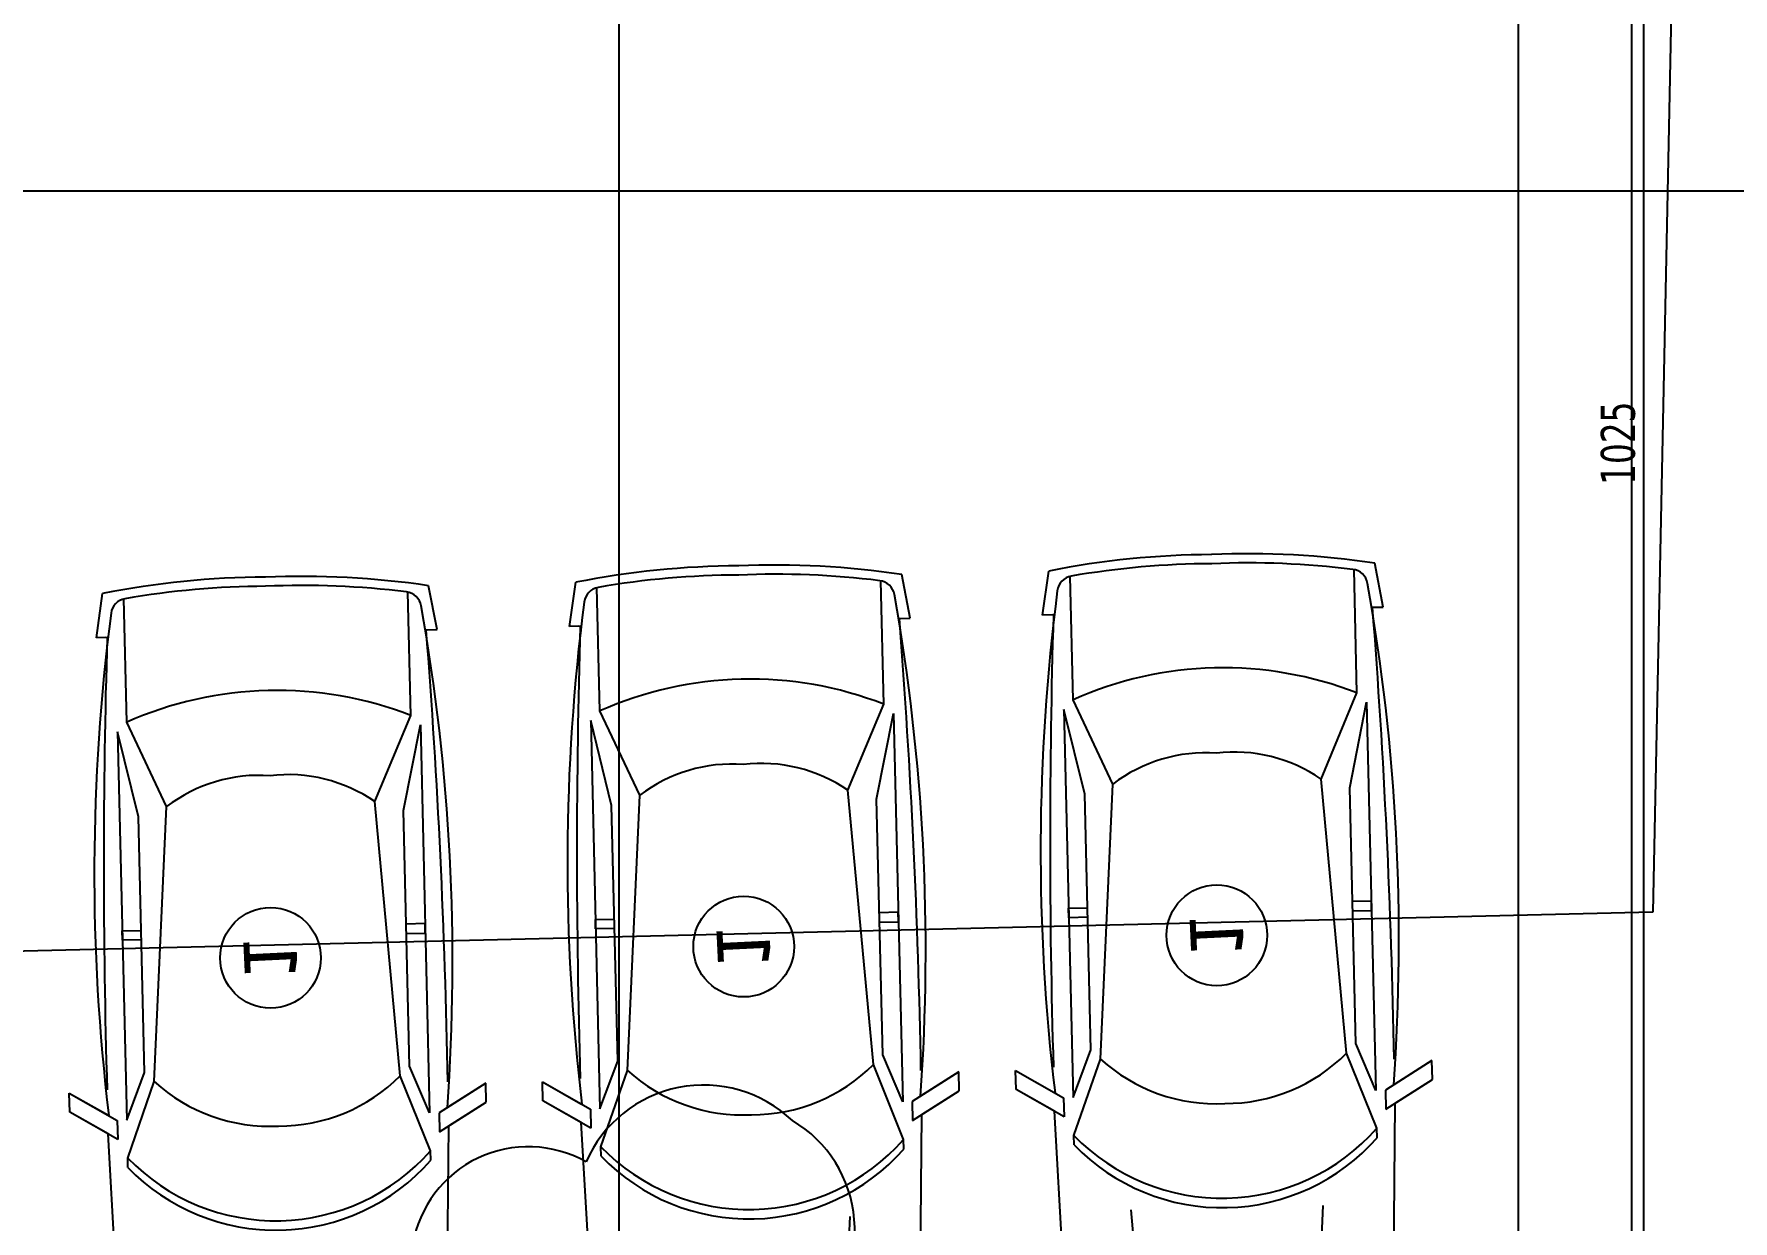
# Model space of a CAD drawing. Header units: millimetres. Extents: x 43168.9 to 43194.6, y -25545.1 to -25543.4.
# Drawn here: x 43170.8491 to 43171.0286, y -25544.7426 to -25544.6173 of the extents above; entities that cross this region are included whole.
import ezdxf
from ezdxf.enums import TextEntityAlignment as Align

# ---------------------------------------------------------------- set-up
doc = ezdxf.new("R2010")
doc.units = ezdxf.units.MM
doc.header["$LTSCALE"] = 200
doc.linetypes.add('DASHDOT', pattern=[1, 0.5, -0.25, 0, -0.25])
doc.linetypes.add('DASHDOT2', pattern=[0.5, 0.25, -0.125, 0, -0.125])
for name, color, linetype in [('aks_sgh', 5, 'DASHDOT2'), ('olcuic_sgh', 183, 'Continuous'), ('yapi-yaklasma_sgh', 41, 'DASHDOT')]:
    doc.layers.add(name, color=color, linetype=linetype)
doc.styles.add('dim', font='VERDANA.TTF', dxfattribs={"width": 0.7})
doc.styles.add('text1', font='VERDANA.TTF')

msp = doc.modelspace()

# ---------------------------------------------------------------- linework, layer by layer
at = {"color": 0}
for p, q in [((43170.95565370414, -25544.67867522552), (43170.95631673239, -25544.67401549429)), ((43170.98885916922, -25544.68688720746), (43170.98854910805, -25544.67386653772)), ((43170.99164410984, -25544.67781818608), (43170.99076003455, -25544.67319529602)), ((43170.89167245073, -25544.68019881096), (43170.89078837544, -25544.6755759209)), ((43170.90566787458, -25544.67986553796), (43170.90633090284, -25544.67520580674)), ((43170.90888133492, -25544.68879171943), (43170.90857127374, -25544.6757710497)), ((43170.93887333967, -25544.6880775199), (43170.93856327849, -25544.67505685016)), ((43170.94165828028, -25544.67900849852), (43170.94077420499, -25544.67438560846)), ((43170.95886716448, -25544.68760140699), (43170.9585571033, -25544.67458073726)), ((43170.85568204503, -25544.68105585041), (43170.85634507328, -25544.67639611918)), ((43170.85889550537, -25544.68998203188), (43170.85858544419, -25544.67696136214)), ((43170.88888751011, -25544.68926783234), (43170.88857744894, -25544.67624716261)), ((43170.99050266374, -25544.67784536733), (43170.99164410984, -25544.67781818608)), ((43170.99064437635, -25544.67784199273), (43170.99164410984, -25544.67781818608)), ((43170.94051683418, -25544.67903567977), (43170.94165828028, -25544.67900849852)), ((43170.94065854679, -25544.67903230517), (43170.94165828028, -25544.67900849852)), ((43170.95679515025, -25544.67864804427), (43170.95565370414, -25544.67867522552)), ((43170.95665343764, -25544.67865141887), (43170.95565370414, -25544.67867522552)), ((43170.85682349114, -25544.68102866915), (43170.85568204503, -25544.68105585041)), ((43170.85668177852, -25544.68103204375), (43170.85568204503, -25544.68105585041)), ((43170.89053100462, -25544.68022599222), (43170.89167245073, -25544.68019881096)), ((43170.89067271724, -25544.68022261761), (43170.89167245073, -25544.68019881096)), ((43170.90680932069, -25544.67983835671), (43170.90566787458, -25544.67986553796)), ((43170.90666760808, -25544.67984173131), (43170.90566787458, -25544.67986553796)), ((43170.93508866557, -25544.69717034792), (43170.93887333967, -25544.6880775199)), ((43170.96308035831, -25544.69650378181), (43170.95886716448, -25544.68760140699)), ((43170.98507449512, -25544.69598003548), (43170.98885916922, -25544.68688720746)), ((43170.98809750225, -25544.69690834902), (43170.98988270936, -25544.6878631343)), ((43170.98988270936, -25544.6878631343), (43170.99085878207, -25544.72885220745)), ((43170.8631086992, -25544.69888440669), (43170.85889550537, -25544.68998203188)), ((43170.88510283601, -25544.69836066037), (43170.88888751011, -25544.68926783234)), ((43170.88812584314, -25544.6992889739), (43170.88991105025, -25544.69024375918)), ((43170.88991105025, -25544.69024375918), (43170.89088712296, -25544.73123283233)), ((43170.90790540808, -25544.68981525958), (43170.90888148078, -25544.73080433273)), ((43170.91011913493, -25544.6987652477), (43170.90790540808, -25544.68981525958)), ((43170.91309452875, -25544.69769409425), (43170.90888133492, -25544.68879171943)), ((43170.93811167269, -25544.69809866146), (43170.93989687981, -25544.68905344673)), ((43170.93989687981, -25544.68905344673), (43170.94087295252, -25544.73004251989)), ((43170.95789123764, -25544.68862494714), (43170.95886731034, -25544.72961402029)), ((43170.96010496448, -25544.69757493526), (43170.95789123764, -25544.68862494714)), ((43170.85791957853, -25544.69100557202), (43170.85889565123, -25544.73199464517)), ((43170.86013330537, -25544.69995556014), (43170.85791957853, -25544.69100557202)), ((43170.93777852543, -25544.72611500588), (43170.93508866557, -25544.69717034792)), ((43170.96074774407, -25544.72456773953), (43170.96010496448, -25544.69757493526)), ((43170.96177128421, -25544.72554366637), (43170.96308035831, -25544.69650378181)), ((43170.98776435499, -25544.72492469343), (43170.98507449512, -25544.69598003548)), ((43170.98874028183, -25544.72390115329), (43170.98809750225, -25544.69690834902)), ((43170.8617996251, -25544.72792429125), (43170.8631086992, -25544.69888440669)), ((43170.88779269588, -25544.72730531832), (43170.88510283601, -25544.69836066037)), ((43170.88876862272, -25544.72628177817), (43170.88812584314, -25544.6992889739)), ((43170.91076191451, -25544.72575805197), (43170.91011913493, -25544.6987652477)), ((43170.91178545466, -25544.72673397881), (43170.91309452875, -25544.69769409425)), ((43170.93875445228, -25544.72509146573), (43170.93811167269, -25544.69809866146)), ((43170.86077608496, -25544.72694836441), (43170.86013330537, -25544.69995556014)), ((43170.94039681949, -25544.71004785006), (43170.9383973525, -25544.71009546336)), ((43170.94042062614, -25544.71104758355), (43170.94039681949, -25544.71004785006)), ((43170.95839117732, -25544.70961935046), (43170.9603906443, -25544.70957173716)), ((43170.95841498396, -25544.71061908395), (43170.95839117732, -25544.70961935046)), ((43170.99038264904, -25544.70885753761), (43170.98838318206, -25544.70890515092)), ((43170.98840698871, -25544.70990488441), (43170.9904064557, -25544.70985727111)), ((43170.9904064557, -25544.70985727111), (43170.99038264904, -25544.70885753761)), ((43170.89041098993, -25544.7112381625), (43170.88841152295, -25544.7112857758)), ((43170.89043479659, -25544.71223789599), (43170.89041098993, -25544.7112381625)), ((43170.90840534776, -25544.7108096629), (43170.91040481474, -25544.7107620496)), ((43170.90842915441, -25544.71180939639), (43170.90840534776, -25544.7108096629)), ((43170.91042862139, -25544.71176178309), (43170.90842915441, -25544.71180939639)), ((43170.93842115915, -25544.71109519685), (43170.94042062614, -25544.71104758355)), ((43170.96041445095, -25544.71057147064), (43170.95841498396, -25544.71061908395)), ((43170.8584195182, -25544.71199997534), (43170.86041898519, -25544.71195236204)), ((43170.85844332485, -25544.71299970883), (43170.8584195182, -25544.71199997534)), ((43170.86044279184, -25544.71295209553), (43170.85844332485, -25544.71299970883)), ((43170.8884353296, -25544.71228550929), (43170.89043479659, -25544.71223789599)), ((43170.99085878207, -25544.72885220745), (43170.98874028183, -25544.72390115329)), ((43170.89088712296, -25544.73123283233), (43170.88876862272, -25544.72628177817)), ((43170.90888148078, -25544.73080433273), (43170.91076191451, -25544.72575805197)), ((43170.94096817912, -25544.73404145386), (43170.93777852543, -25544.72611500588)), ((43170.94087295252, -25544.73004251989), (43170.93875445228, -25544.72509146573)), ((43170.95886731034, -25544.72961402029), (43170.96074774407, -25544.72456773953)), ((43170.95896253695, -25544.73361295425), (43170.96177128421, -25544.72554366637)), ((43170.99095400867, -25544.73285114141), (43170.98776435499, -25544.72492469343)), ((43170.99678576306, -25544.72571016707), (43170.99185851556, -25544.7288284008)), ((43170.99678576306, -25544.72571016707), (43170.99284396506, -25544.72820475405)), ((43170.99683337637, -25544.72770963405), (43170.99678576306, -25544.72571016707)), ((43170.99683337637, -25544.72770963405), (43170.99678576306, -25544.72571016707)), ((43170.85889565123, -25544.73199464517), (43170.86077608496, -25544.72694836441)), ((43170.85899087784, -25544.73599357914), (43170.8617996251, -25544.72792429125)), ((43170.89098234956, -25544.7352317663), (43170.88779269588, -25544.72730531832)), ((43170.89681410395, -25544.72809079195), (43170.89188685645, -25544.73120902568)), ((43170.89681410395, -25544.72809079195), (43170.89287230595, -25544.73058537893)), ((43170.89686171726, -25544.73009025893), (43170.89681410395, -25544.72809079195)), ((43170.89686171726, -25544.73009025893), (43170.89681410395, -25544.72809079195)), ((43170.90281165989, -25544.72794797216), (43170.90788174729, -25544.73082813938)), ((43170.90281165989, -25544.72794797216), (43170.90686772981, -25544.73025210594)), ((43170.90285927318, -25544.72994743914), (43170.90281165989, -25544.72794797216)), ((43170.90285927318, -25544.72994743914), (43170.90281165989, -25544.72794797216)), ((43170.90897670739, -25544.7348032667), (43170.91178545466, -25544.72673397881)), ((43170.94679993351, -25544.72690047951), (43170.941872686, -25544.73001871324)), ((43170.94679993351, -25544.72690047951), (43170.94285813551, -25544.72939506649)), ((43170.94684754681, -25544.72889994649), (43170.94679993351, -25544.72690047951)), ((43170.94684754681, -25544.72889994649), (43170.94679993351, -25544.72690047951)), ((43170.95279748944, -25544.72675765972), (43170.95786757685, -25544.72963782694)), ((43170.95279748944, -25544.72675765972), (43170.95685355936, -25544.7290617935)), ((43170.95284510274, -25544.7287571267), (43170.95279748944, -25544.72675765972)), ((43170.95284510274, -25544.7287571267), (43170.95279748944, -25544.72675765972)), ((43170.99190612886, -25544.73082786778), (43170.99683337637, -25544.72770963405)), ((43170.99289157836, -25544.73020422103), (43170.99683337637, -25544.72770963405)), ((43170.85282583033, -25544.72913828461), (43170.85789591774, -25544.73201845182)), ((43170.85282583033, -25544.72913828461), (43170.85688190025, -25544.73144241838)), ((43170.85287344363, -25544.73113775159), (43170.85282583033, -25544.72913828461)), ((43170.85287344363, -25544.73113775159), (43170.85282583033, -25544.72913828461)), ((43170.94192029931, -25544.73201818022), (43170.94684754681, -25544.72889994649)), ((43170.94290574881, -25544.73139453348), (43170.94684754681, -25544.72889994649)), ((43170.95791519015, -25544.73163729392), (43170.95284510274, -25544.7287571267)), ((43170.95690117267, -25544.73106126048), (43170.95284510274, -25544.7287571267)), ((43170.95786757685, -25544.72963782694), (43170.95791519015, -25544.73163729392)), ((43170.99185851556, -25544.7288284008), (43170.99190612886, -25544.73082786778)), ((43170.85794353104, -25544.73401791881), (43170.85287344363, -25544.73113775159)), ((43170.85692951356, -25544.73344188536), (43170.85287344363, -25544.73113775159)), ((43170.89188685645, -25544.73120902568), (43170.89193446975, -25544.73320849266)), ((43170.89193446975, -25544.73320849266), (43170.89686171726, -25544.73009025893)), ((43170.89291991926, -25544.73258484591), (43170.89686171726, -25544.73009025893)), ((43170.9079293606, -25544.73282760636), (43170.90285927318, -25544.72994743914)), ((43170.90691534311, -25544.73225157292), (43170.90285927318, -25544.72994743914)), ((43170.90788174729, -25544.73082813938), (43170.9079293606, -25544.73282760636)), ((43170.941872686, -25544.73001871324), (43170.94192029931, -25544.73201818022)), ((43170.94265008819, -25544.75859155709), (43170.94290574881, -25544.73139453348)), ((43170.95845109474, -25544.75821528775), (43170.95690117267, -25544.73106126048)), ((43170.99263591774, -25544.75740124464), (43170.99289157836, -25544.73020422103)), ((43170.85847943563, -25544.76059591264), (43170.85692951356, -25544.73344188536)), ((43170.85789591774, -25544.73201845182), (43170.85794353104, -25544.73401791881)), ((43170.89266425863, -25544.75978186952), (43170.89291991926, -25544.73258484591)), ((43170.90846526518, -25544.75940560019), (43170.90691534311, -25544.73225157292)), ((43170.99097781532, -25544.73385087491), (43170.99095400867, -25544.73285114141)), ((43170.89100615621, -25544.73623149979), (43170.89098234956, -25544.7352317663)), ((43170.90900051404, -25544.73580300019), (43170.90897670739, -25544.7348032667)), ((43170.94099198577, -25544.73504118734), (43170.94096817912, -25544.73404145386)), ((43170.9589863436, -25544.73461268775), (43170.95896253695, -25544.73361295425)), ((43170.85901468449, -25544.73699331263), (43170.85899087784, -25544.73599357914)), ((43170.93456521096, -25544.7592014377), (43170.93531645012, -25544.74217844166)), ((43170.96655583767, -25544.75843964498), (43170.96499517237, -25544.74147170231)), ((43170.98455104051, -25544.75801112526), (43170.98530227967, -25544.74098812922))]:
    msp.add_line(p, q, dxfattribs=at)
for p, q in [((43170.96874231225, -25544.71273070326), (43170.96874231225, -25544.71273070326)), ((43170.86877065315, -25544.71511132814), (43170.86877065315, -25544.71511132814)), ((43170.9187564827, -25544.7139210157), (43170.9187564827, -25544.7139210157))]:
    msp.add_line(p, q)
at = {"linetype": 'Continuous'}
for centre in [(43170.92407042025, -25544.71366711078), (43170.9740562498, -25544.71247679834), (43170.8740845907, -25544.71485742323)]:
    msp.add_circle(centre, 0.005320000000000346, dxfattribs=at)
at = {"color": 0}
for centre, radius, start, end in [((43170.97385370234, -25544.76193666218), 0.08965309296207911, 90.20920210520774, 101.280314080021), ((43170.97742790233, -25544.76185154977), 0.08965309296207911, 81.44794005489605, 92.51904979442061), ((43170.92386787279, -25544.76312697462), 0.08965309296207911, 90.20920210520774, 101.280314080021), ((43170.92744207277, -25544.76304186221), 0.08965309296207911, 81.44794005489605, 92.51904979442061), ((43170.97385370234, -25544.76193666218), 0.08868921503438901, 90.20920210520774, 99.8525898110981), ((43170.97742790233, -25544.76185154977), 0.08868921503438901, 82.87566179897829, 92.51904979442061), ((43170.98820416106, -25544.67563317622), 0.0018, 10.08794608925296, 82.87566179897829), ((43170.87388204323, -25544.76431728706), 0.08965309296207911, 90.20920210520774, 101.280314080021), ((43170.87388204323, -25544.76431728706), 0.08868921503438901, 90.20920210520774, 99.8525898110981), ((43170.87745624322, -25544.76423217465), 0.08965309296207911, 81.44794005489605, 92.51904979442061), ((43170.87745624322, -25544.76423217465), 0.08868921503438901, 82.87566179897829, 92.51904979442061), ((43170.90899991997, -25544.67751926662), 0.0018, 99.8525898110981, 172.6403063385882), ((43170.92386787279, -25544.76312697462), 0.08868921503438901, 90.20920210520774, 99.8525898110981), ((43170.92744207277, -25544.76304186221), 0.08868921503438901, 82.87566179897829, 92.51904979442061), ((43170.9382183315, -25544.67682348866), 0.0018, 10.08794608925296, 82.87566179897829), ((43170.95898574953, -25544.67632895419), 0.0018, 99.8525898110981, 172.6403063385882), ((43170.77890502977, -25544.71286960348), 0.2143856953616721, 355.8798989305535, 10.08794608925296), ((43170.85901409042, -25544.67870957907), 0.0018, 99.8525898110981, 172.6403063385882), ((43170.88823250195, -25544.6780138011), 0.0018, 10.08794608925296, 82.87566179897829), ((43170.67893337066, -25544.71525022836), 0.2143856953616721, 355.8798989305535, 10.08794608925296), ((43171.11983423278, -25544.70475105717), 0.2143856953616721, 172.6403063385882, 186.8483536933566), ((43170.72891920022, -25544.71405991592), 0.2143856953616721, 355.8798989305535, 10.08794608925296), ((43171.16982006234, -25544.70356074473), 0.2143856953616721, 172.6403063385882, 186.8483536933566), ((43171.06984840323, -25544.70594136961), 0.2143856953616721, 172.6403063385882, 186.8483536933566), ((43170.1523433613, -25544.74058125644), 0.7905727552520726, 1.002819377198221, 4.464956657813337), ((43171.74700475635, -25544.70260758839), 0.7905727552520726, 178.2632958276422, 181.7254338023045), ((43170.20232919086, -25544.739390944), 0.7905727552520726, 1.002819377198221, 4.464956657813337), ((43171.64703309724, -25544.70498821327), 0.7905727552520726, 178.2632958276422, 181.7254338023045), ((43170.10235753175, -25544.74177156888), 0.7905727552520726, 1.002819377198221, 4.464956657813337), ((43171.6970189268, -25544.70379790083), 0.7905727552520726, 178.2632958276422, 181.7254338023045), ((43170.97472020629, -25544.72323471292), 0.03900065930309958, 91.36412606485756, 113.983991346845), ((43170.97472020629, -25544.72323471292), 0.03900065930309958, 68.74426118742127, 91.36412606485756), ((43170.87474854719, -25544.7256153378), 0.03900065930309958, 91.36412606485756, 113.983991346845), ((43170.87474854719, -25544.7256153378), 0.03900065930309958, 68.74426118742127, 91.36412606485756), ((43170.92473437674, -25544.72442502536), 0.03900065930309958, 91.36412606485756, 113.983991346845), ((43170.92473437674, -25544.72442502536), 0.03900065930309958, 68.74426118742127, 91.36412606485756), ((43170.97289128072, -25544.70944077626), 0.01623637964533992, 86.06319933715106, 127.1752903380783), ((43170.97589048119, -25544.70936935631), 0.01623637964533992, 55.55296332372676, 96.66505340765364), ((43170.87291962161, -25544.71182140115), 0.01623637964533992, 86.06319933715106, 127.1752903380783), ((43170.87591882208, -25544.71174998119), 0.01623637964533992, 55.55296332372676, 96.66505340765364), ((43170.92290545116, -25544.7106310887), 0.01623637964533992, 86.06319933715106, 127.1752903380783), ((43170.92590465164, -25544.71055966875), 0.01623637964533992, 55.55296332372676, 96.66505340765364), ((43170.92496998966, -25544.71331608028), 0.0181072108613248, 269.781772345199, 315.0215019798766), ((43170.97395608572, -25544.71214957449), 0.0181072108613248, 227.7067496705724, 272.9464799441023), ((43170.97495581921, -25544.71212576784), 0.0181072108613248, 269.781772345199, 315.0215019798766), ((43170.87398442661, -25544.71453019937), 0.0181072108613248, 227.7067496705724, 272.9464799441023), ((43170.8749841601, -25544.71450639272), 0.0181072108613248, 269.781772345199, 315.0215019798766), ((43170.92397025617, -25544.71333988693), 0.0181072108613248, 227.7067496705724, 272.9464799441023), ((43170.97460627447, -25544.71845027407), 0.02178608257773878, 271.3641260648575, 318.6228821496106), ((43170.87463461536, -25544.72083089895), 0.02178608257773878, 271.3641260648575, 318.6228821496106), ((43170.92462044491, -25544.71964058651), 0.02178608257773878, 224.1053709096929, 271.3641260648575), ((43170.92462044491, -25544.71964058651), 0.02178608257773878, 271.3641260648575, 318.6228821496106), ((43170.92464425157, -25544.72064032), 0.02178608257773878, 271.3641260648575, 318.6228821496106), ((43170.97460627447, -25544.71845027407), 0.02178608257773878, 224.1053709096929, 271.3641260648575), ((43170.97463008112, -25544.71945000756), 0.02178608257773878, 224.1053709096929, 271.3641260648575), ((43170.97463008112, -25544.71945000756), 0.02178608257773878, 271.3641260648575, 318.6228821496106), ((43170.87463461536, -25544.72083089895), 0.02178608257773878, 224.1053709096929, 271.3641260648575), ((43170.87465842201, -25544.72183063244), 0.02178608257773878, 224.1053709096929, 271.3641260648575), ((43170.87465842201, -25544.72183063244), 0.02178608257773878, 271.3641260648575, 318.6228821496106), ((43170.92464425157, -25544.72064032), 0.02178608257773878, 224.1053709096929, 271.3641260648575)]:
    msp.add_arc(centre, radius, start, end, dxfattribs=at)
for centre, radius, start, end in [((43170.91983881215, -25544.74185501178), 0.0135697944948982, 46.30551532277544, 156.3055151434815), ((43170.9224558206, -25544.74354976807), 0.01334359480357849, 309.5757539252086, 59.57575320830461), ((43170.90130860874, -25544.74717120157), 0.01237907588872504, 60.45438082458049, 170.4543804158682)]:
    msp.add_arc(centre, radius, start, end)
at = {"layer": 'aks_sgh'}
for p, q in [((43170.9108790417, -25543.74091939969), (43170.9108790417, -25544.78991939969)), ((43171.0058790417, -25543.74091939969), (43171.0058790417, -25544.78991939969)), ((43171.0178790417, -25543.74091939969), (43171.0178790417, -25544.78991939969)), ((43171.17087959124, -25544.63391939969), (43170.19487849217, -25544.63391939969))]:
    msp.add_line(p, q, dxfattribs=at)
at = {"layer": 'olcuic_sgh'}
msp.add_line((43171.01913173006, -25544.55766939969), (43171.01913173006, -25544.76313187019), dxfattribs=at)
at = {"layer": 'yapi-yaklasma_sgh'}
for p, q in [((43171.02858227128, -25544.29613097703), (43171.02012530884, -25544.71004852501)), ((43171.02012530884, -25544.71004852501), (43170.34399999916, -25544.72614544623))]:
    msp.add_line(p, q, dxfattribs=at)

# ---------------------------------------------------------------- texts
at = {"linetype": 'Continuous', "style": 'text1', "text_generation_flag": 4}
for p in [(43170.9740562498, -25544.71247679834), (43170.8740845907, -25544.71485742323), (43170.92407042025, -25544.71366711078)]:
    msp.add_attdef('1', text='', height=0.005600000000000385, rotation=92.73556609848184, dxfattribs=at).set_placement(p, align=Align.MIDDLE)
at = {"layer": 'olcuic_sgh', "color": 2, "style": 'dim', "width": 0.7}
msp.add_text('1025', height=0.0036, rotation=90, dxfattribs=at).set_placement((43171.01821930562, -25544.66492021855))

doc.saveas('drawing.dxf')
